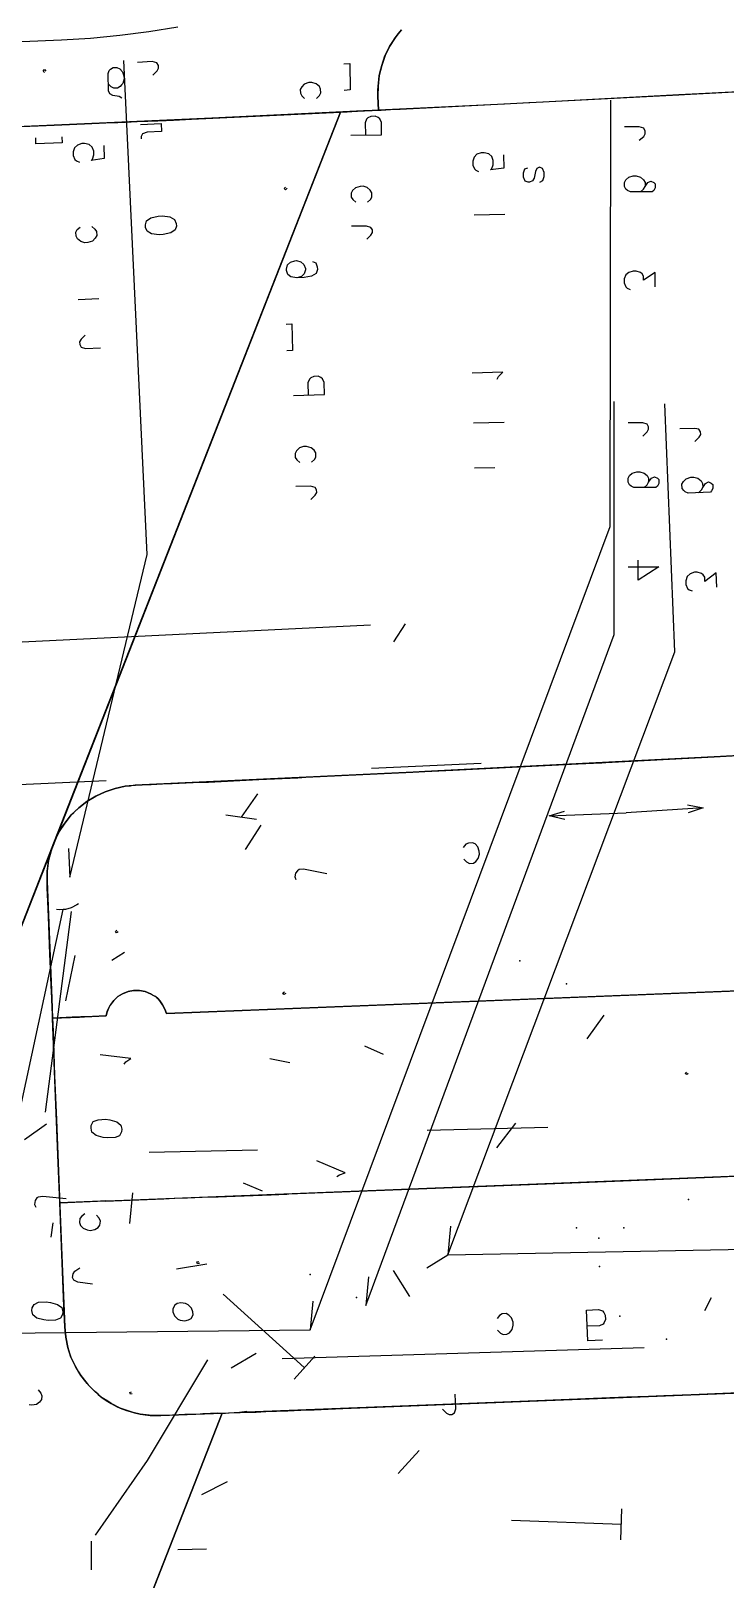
# Model space of a CAD drawing. Header units: metres. Extents: x 131 to 658, y 22 to 173.
# Drawn here: x 444.6 to 468.2, y 75.9 to 128.5 of the extents above; entities that cross this region are included whole.
import ezdxf

# ---------------------------------------------------------------- set-up
doc = ezdxf.new("R2010")
doc.units = ezdxf.units.M
for name, color, linetype in [('ELECTR_CABLE', 7, 'Continuous'), ('ELECTR_CABLE_COMM', 7, 'Continuous'), ('GAS', 7, 'Continuous'), ('GRASS', 7, 'Continuous'), ('OVERHEAD_POWER_LINE', 7, 'Continuous'), ('ROAD', 7, 'Continuous'), ('SEWER', 7, 'Continuous'), ('SIDEWALK_PATH', 7, 'Continuous'), ('TREE', 7, 'Continuous'), ('WATER_PIPELINE', 7, 'Continuous')]:
    doc.layers.add(name, color=color, linetype=linetype)

msp = doc.modelspace()

# ---------------------------------------------------------------- linework, layer by layer
at = {"layer": 'ELECTR_CABLE'}
for points in [[(445.091, 127.11), (445.047, 127.154), (445.047, 127.154), (445.091, 127.21), (445.091, 127.21), (445.136, 127.154)], [(447.721, 126.233), (447.632, 126.289), (447.632, 126.289), (447.41, 126.322), (447.41, 126.322), (447.31, 126.377), (447.31, 126.377), (447.266, 126.477), (447.266, 126.477), (447.255, 127.076), (447.255, 127.076), (447.288, 127.176), (447.288, 127.176), (447.333, 127.221), (447.333, 127.221), (447.421, 127.276), (447.421, 127.276), (447.555, 127.276), (447.555, 127.276), (447.655, 127.232), (447.655, 127.232), (447.743, 127.132), (447.743, 127.132), (447.788, 126.988), (447.788, 126.988), (447.799, 126.888), (447.799, 126.888), (447.754, 126.732), (447.754, 126.732), (447.71, 126.688), (447.71, 126.688), (447.666, 126.633), (447.666, 126.633), (447.577, 126.577), (447.577, 126.577), (447.444, 126.577), (447.444, 126.577), (447.355, 126.621), (447.355, 126.621), (447.255, 126.721)], [(454.335, 126.222), (454.435, 126.322), (454.435, 126.322), (454.49, 126.411), (454.49, 126.411), (454.479, 126.544), (454.479, 126.544), (454.435, 126.633), (454.435, 126.633), (454.324, 126.721), (454.324, 126.721), (454.179, 126.766), (454.179, 126.766), (454.08, 126.766), (454.08, 126.766), (453.924, 126.71), (453.924, 126.71), (453.835, 126.621), (453.835, 126.621), (453.78, 126.533), (453.78, 126.533), (453.791, 126.4), (453.791, 126.4), (453.835, 126.311), (453.835, 126.311), (453.935, 126.222)], [(453.336, 123.17), (453.281, 123.115), (453.281, 123.115), (453.236, 123.159), (453.236, 123.159), (453.281, 123.204)], [(454.202, 120.674), (454.313, 120.629), (454.313, 120.629), (454.357, 120.496), (454.357, 120.496), (454.368, 120.407), (454.368, 120.407), (454.324, 120.274), (454.324, 120.274), (454.168, 120.174), (454.168, 120.174), (453.924, 120.13), (453.924, 120.13), (453.669, 120.119), (453.669, 120.119), (453.469, 120.152), (453.469, 120.152), (453.369, 120.241), (453.369, 120.241), (453.314, 120.374), (453.314, 120.374), (453.314, 120.418), (453.314, 120.418), (453.358, 120.563), (453.358, 120.563), (453.458, 120.651), (453.458, 120.651), (453.602, 120.696), (453.602, 120.696), (453.658, 120.707), (453.658, 120.707), (453.802, 120.663), (453.802, 120.663), (453.913, 120.574), (453.913, 120.574), (453.969, 120.441), (453.969, 120.441), (453.969, 120.396), (453.969, 120.396), (453.924, 120.263), (453.924, 120.263), (453.824, 120.163), (453.824, 120.163), (453.669, 120.119)], [(459.351, 100.344), (459.439, 100.256), (459.439, 100.256), (459.539, 100.2), (459.539, 100.2), (459.672, 100.211), (459.672, 100.211), (459.761, 100.267), (459.761, 100.267), (459.839, 100.367), (459.839, 100.367), (459.883, 100.522), (459.883, 100.522), (459.872, 100.622), (459.872, 100.622), (459.828, 100.766), (459.828, 100.766), (459.728, 100.866), (459.728, 100.866), (459.639, 100.91), (459.639, 100.91), (459.506, 100.899), (459.506, 100.899), (459.417, 100.855), (459.417, 100.855), (459.328, 100.744)], [(454.69, 99.856), (453.902, 100.011), (453.902, 100.011), (453.747, 100), (453.747, 100), (453.691, 99.956), (453.691, 99.956), (453.625, 99.878), (453.625, 99.878), (453.602, 99.745), (453.602, 99.745), (453.636, 99.656)], [(453.292, 95.784), (453.225, 95.75), (453.225, 95.75), (453.192, 95.806), (453.192, 95.806), (453.247, 95.839)], [(456.621, 93.708), (455.977, 93.986)], [(453.436, 93.42), (452.748, 93.553)], [(466.974, 93.065), (466.93, 93.02), (466.93, 93.02), (466.874, 93.065), (466.874, 93.065), (466.918, 93.109)], [(458.097, 91.134), (462.202, 91.234)], [(460.471, 90.535), (461.115, 91.367)], [(448.653, 90.379), (452.337, 90.468)], [(455.034, 89.558), (455.123, 89.614), (455.123, 89.614), (455.311, 89.68), (455.311, 89.68), (454.346, 90.091)], [(452.504, 89.059), (451.86, 89.325)], [(467.54, 84.998), (467.773, 85.441)], [(460.493, 84.332), (460.593, 84.232), (460.593, 84.232), (460.682, 84.187), (460.682, 84.187), (460.815, 84.199), (460.815, 84.199), (460.904, 84.243), (460.904, 84.243), (460.993, 84.354), (460.993, 84.354), (461.026, 84.498), (461.026, 84.498), (461.026, 84.598), (461.026, 84.598), (460.971, 84.753), (460.971, 84.753), (460.882, 84.842), (460.882, 84.842), (460.782, 84.898), (460.782, 84.898), (460.649, 84.887), (460.649, 84.887), (460.56, 84.831), (460.56, 84.831), (460.482, 84.731)], [(464.067, 83.988), (463.567, 83.966), (463.567, 83.966), (463.523, 85.009), (463.523, 85.009), (463.922, 85.031), (463.922, 85.031), (464.067, 84.986), (464.067, 84.986), (464.111, 84.931), (464.111, 84.931), (464.155, 84.842), (464.155, 84.842), (464.167, 84.687), (464.167, 84.687), (464.122, 84.587), (464.122, 84.587), (464.089, 84.531), (464.089, 84.531), (463.956, 84.476), (463.956, 84.476), (463.545, 84.465)], [(453.17, 83.366), (465.476, 83.744)], [(446.822, 77.352), (448.598, 79.893), (448.598, 79.893), (450.64, 83.322)], [(452.282, 83.533), (451.439, 83.033)], [(458.618, 81.646), (458.762, 81.502), (458.762, 81.502), (458.851, 81.458), (458.851, 81.458), (458.94, 81.458), (458.94, 81.458), (459.029, 81.513), (459.029, 81.513), (459.073, 81.657), (459.073, 81.657), (459.051, 82.157)], [(450.44, 78.739), (451.316, 79.183)], [(446.678, 77.152), (446.678, 76.176)], [(449.619, 76.864), (450.595, 76.897)]]:
    msp.add_lwpolyline(points, dxfattribs=at)
at = {"layer": 'ELECTR_CABLE_COMM'}
for points in [[(455.267, 127.398), (455.467, 127.409), (455.467, 127.409), (455.478, 126.511), (455.478, 126.511), (455.278, 126.499)], [(455.5, 124.979), (456.543, 124.99), (456.543, 124.99), (456.543, 125.401), (456.543, 125.401), (456.488, 125.534), (456.488, 125.534), (456.432, 125.578), (456.432, 125.578), (456.332, 125.623), (456.332, 125.623), (456.188, 125.612), (456.188, 125.612), (456.088, 125.567), (456.088, 125.567), (456.033, 125.523), (456.033, 125.523), (455.988, 125.39), (455.988, 125.39), (455.999, 124.99)], [(445.679, 124.913), (445.69, 124.713), (445.69, 124.713), (444.792, 124.68), (444.792, 124.68), (444.792, 124.879)], [(456.077, 122.693), (456.177, 122.782), (456.177, 122.782), (456.221, 122.871), (456.221, 122.871), (456.221, 123.015), (456.221, 123.015), (456.166, 123.104), (456.166, 123.104), (456.066, 123.193), (456.066, 123.193), (455.922, 123.237), (455.922, 123.237), (455.822, 123.226), (455.822, 123.226), (455.666, 123.181), (455.666, 123.181), (455.567, 123.093), (455.567, 123.093), (455.522, 123.004), (455.522, 123.004), (455.522, 122.871), (455.522, 122.871), (455.578, 122.782), (455.578, 122.782), (455.677, 122.693)], [(456.044, 121.439), (456.188, 121.572), (456.188, 121.572), (456.243, 121.661), (456.243, 121.661), (456.243, 121.75), (456.243, 121.75), (456.188, 121.839), (456.188, 121.839), (456.033, 121.883), (456.033, 121.883), (455.533, 121.883)], [(453.303, 118.543), (453.502, 118.554), (453.502, 118.554), (453.525, 117.655), (453.525, 117.655), (453.325, 117.644)], [(453.558, 116.124), (454.612, 116.157), (454.612, 116.157), (454.601, 116.557), (454.601, 116.557), (454.546, 116.69), (454.546, 116.69), (454.49, 116.734), (454.49, 116.734), (454.39, 116.779), (454.39, 116.779), (454.246, 116.768), (454.246, 116.768), (454.146, 116.723), (454.146, 116.723), (454.102, 116.679), (454.102, 116.679), (454.046, 116.546), (454.046, 116.546), (454.057, 116.135)], [(454.168, 113.849), (454.268, 113.938), (454.268, 113.938), (454.313, 114.027), (454.313, 114.027), (454.313, 114.171), (454.313, 114.171), (454.257, 114.26), (454.257, 114.26), (454.157, 114.337), (454.157, 114.337), (454.002, 114.382), (454.002, 114.382), (453.902, 114.382), (453.902, 114.382), (453.758, 114.337), (453.758, 114.337), (453.658, 114.237), (453.658, 114.237), (453.613, 114.149), (453.613, 114.149), (453.613, 114.016), (453.613, 114.016), (453.669, 113.927), (453.669, 113.927), (453.769, 113.838)], [(454.146, 112.584), (454.29, 112.728), (454.29, 112.728), (454.346, 112.817), (454.346, 112.817), (454.335, 112.906), (454.335, 112.906), (454.29, 112.995), (454.29, 112.995), (454.135, 113.039), (454.135, 113.039), (453.636, 113.028)], [(459.939, 103.607), (456.21, 103.429)], [(447.188, 103.019), (443.471, 102.841)], [(451.783, 101.776), (452.348, 102.575)], [(451.261, 101.853), (452.304, 101.709)], [(451.927, 100.677), (452.459, 101.509)], [(463.545, 94.241), (464.122, 95.04)]]:
    msp.add_lwpolyline(points, dxfattribs=at)
at = {"layer": 'GAS'}
for points in [[(447.987, 87.96), (448.098, 89.003)], [(450.606, 86.573), (449.574, 86.407)], [(453.924, 83.056), (451.161, 85.552)], [(453.58, 82.667), (454.279, 83.444)], [(457.12, 79.46), (457.83, 80.237)], [(464.688, 77.196), (464.721, 78.251)], [(464.699, 77.718), (460.971, 77.851)]]:
    msp.add_lwpolyline(points, dxfattribs=at)
at = {"layer": 'GRASS'}
for points in [[(449.619, 128.652), (448.642, 128.486), (447.655, 128.364), (446.656, 128.264), (445.668, 128.208), (436.769, 127.831)], [(471.169, 126.577), (466.663, 126.344), (462.047, 126.1), (461.559, 126.078), (460.726, 126.033), (456.443, 125.823), (456.421, 126.3), (456.421, 126.411), (456.421, 126.499), (456.432, 126.644), (456.454, 126.855), (456.465, 126.999), (456.521, 127.221), (456.554, 127.343), (456.665, 127.676), (456.732, 127.798), (456.82, 127.986), (456.909, 128.131), (457.009, 128.286), (457.12, 128.419), (457.231, 128.563)], [(470.114, 95.928), (463.845, 95.673), (449.241, 95.096), (449.186, 95.251), (449.108, 95.395), (449.008, 95.528), (448.964, 95.584), (448.942, 95.606), (448.864, 95.673), (448.764, 95.728), (448.698, 95.772), (448.509, 95.85), (448.32, 95.883), (448.121, 95.883), (447.932, 95.85), (447.743, 95.772), (447.588, 95.673), (447.444, 95.539), (447.322, 95.384), (447.264, 95.269), (447.22, 95.157), (447.2, 95.073), (447.188, 95.018), (447.177, 95.018), (447.166, 95.018), (446.722, 94.996), (446.445, 94.985), (446.323, 94.985), (446.034, 94.974), (445.613, 94.951), (445.358, 94.94), (445.358, 95.051), (445.335, 95.573), (445.324, 95.883), (445.313, 95.994), (445.302, 96.383), (445.269, 97.115), (445.247, 97.781), (445.224, 98.391), (445.202, 98.913), (445.18, 99.368), (445.18, 99.601), (445.18, 99.745), (445.18, 99.945), (445.202, 100.1), (445.224, 100.3), (445.269, 100.466), (445.313, 100.633), (445.435, 100.966), (445.468, 101.043), (445.591, 101.288), (445.646, 101.376), (445.779, 101.576), (445.857, 101.676), (446.001, 101.853), (446.09, 101.942), (446.256, 102.098), (446.534, 102.308), (446.833, 102.497), (447.155, 102.641), (447.488, 102.752), (447.832, 102.83), (448.01, 102.841), (448.054, 102.852), (448.176, 102.863), (448.187, 102.863), (448.409, 102.874), (448.72, 102.885), (449.108, 102.908), (449.297, 102.919), (449.43, 102.919), (450.14, 102.952), (450.662, 102.974), (452.382, 103.063), (453.702, 103.119), (453.98, 103.141), (457.619, 103.307), (458.019, 103.329), (458.973, 103.374), (463.234, 103.596), (463.756, 103.618), (463.845, 103.629), (464.044, 103.629), (464.178, 103.64), (467.862, 103.829), (471.734, 104.04)], [(469.504, 82.234), (467.074, 82.135), (466.153, 82.101), (465.631, 82.079), (464.888, 82.046), (464.311, 82.024), (461.825, 81.924), (451.96, 81.535), (451.738, 81.524), (451.971, 81.558), (451.627, 81.513), (451.061, 81.491), (450.981, 81.501), (450.473, 81.48), (450.384, 81.469), (449.863, 81.458), (449.241, 81.424), (449.042, 81.424), (448.687, 81.424), (448.653, 81.435), (448.343, 81.469), (448.109, 81.524), (447.998, 81.558), (447.666, 81.68), (447.643, 81.691), (447.355, 81.835), (447.244, 81.913), (447.055, 82.024), (446.911, 82.157), (446.789, 82.257), (446.645, 82.401), (446.545, 82.512), (446.445, 82.634), (446.323, 82.789), (446.145, 83.089), (445.99, 83.411), (445.879, 83.744), (445.812, 84.088), (445.779, 84.443), (445.746, 85.142), (445.613, 88.659), (447.155, 88.726), (447.156, 88.715), (448.864, 88.782), (449.153, 88.793), (449.519, 88.815), (449.952, 88.826), (450.451, 88.848), (450.995, 88.87), (451.572, 88.892), (452.182, 88.915), (452.792, 88.937), (453.325, 88.959), (453.403, 88.97), (454.002, 88.992), (454.568, 89.015), (454.901, 89.026), (464.766, 89.414), (467.24, 89.514), (467.828, 89.536), (468.561, 89.569)]]:
    msp.add_lwpolyline(points, dxfattribs=at)
at = {"layer": 'OVERHEAD_POWER_LINE'}
for points in [[(466.952, 102.198), (467.484, 102.098), (467.484, 102.098), (466.974, 101.92)], [(462.779, 101.698), (462.247, 101.82), (462.247, 101.82), (462.768, 101.987)], [(462.247, 101.82), (464.866, 101.92)], [(467.484, 102.098), (464.866, 101.92)]]:
    msp.add_lwpolyline(points, dxfattribs=at)
at = {"layer": 'ROAD'}
for points in [[(469.116, 103.895), (467.862, 103.829), (458.019, 103.329), (457.63, 103.307), (448.176, 102.863), (448.109, 102.852), (447.832, 102.83), (447.488, 102.752), (447.155, 102.641), (446.833, 102.497), (446.534, 102.308), (446.256, 102.098), (446.001, 101.853), (445.779, 101.576), (445.591, 101.288), (445.435, 100.966), (455.156, 125.756), (455.189, 125.767), (455.267, 125.767), (455.378, 125.767), (455.544, 125.778), (455.733, 125.789), (455.966, 125.8), (456.232, 125.811), (456.532, 125.823), (456.854, 125.845), (457.12, 125.856), (457.187, 125.856), (466.663, 126.344), (467.052, 126.366), (476.906, 126.888)], [(444.314, 125.268), (444.88, 125.29), (445.424, 125.312), (445.946, 125.334), (446.456, 125.356), (446.944, 125.379), (447.41, 125.401), (447.588, 125.401), (447.843, 125.412), (448.243, 125.434), (448.609, 125.456), (448.942, 125.467), (449.23, 125.479), (449.474, 125.49), (450.085, 125.523), (455.156, 125.756), (443.05, 94.886)], [(443.05, 94.886), (445.435, 100.966), (445.313, 100.633), (445.224, 100.3), (445.18, 99.945), (445.18, 99.601), (445.335, 95.606), (445.358, 94.94), (445.38, 94.496), (445.435, 92.987), (445.502, 91.5), (445.557, 90.024), (445.613, 88.571), (445.668, 87.15), (445.724, 85.774), (445.779, 84.443), (445.812, 84.088), (445.879, 83.744), (445.957, 83.511), (445.99, 83.411), (446.145, 83.089), (446.245, 82.911), (446.323, 82.789), (446.545, 82.512), (446.578, 82.467), (446.789, 82.257), (446.911, 82.146), (447.055, 82.024), (447.244, 81.902), (447.355, 81.835), (447.566, 81.724), (447.666, 81.68), (447.876, 81.602), (447.998, 81.558), (448.154, 81.513), (448.343, 81.469), (448.687, 81.424), (449.042, 81.424), (451.128, 81.502), (442.55, 59.619)], [(446.711, 70.217), (451.128, 81.502), (451.139, 81.502), (451.161, 81.502), (451.239, 81.502), (451.372, 81.513), (451.538, 81.524), (451.738, 81.524), (451.993, 81.535), (452.282, 81.546), (452.615, 81.558), (452.981, 81.58), (453.369, 81.591), (453.802, 81.613), (454.257, 81.624), (454.734, 81.646), (455.234, 81.668), (478.326, 82.578)]]:
    msp.add_lwpolyline(points, dxfattribs=at)
at = {"layer": 'SEWER'}
for points in [[(445.912, 100.711), (445.957, 99.734), (445.957, 99.734), (448.576, 110.709), (448.576, 110.709), (447.788, 127.52)], [(448.775, 127.021), (448.92, 127.165), (448.92, 127.165), (448.964, 127.254), (448.964, 127.254), (448.964, 127.343), (448.964, 127.343), (448.908, 127.432), (448.908, 127.432), (448.753, 127.476), (448.753, 127.476), (448.254, 127.443)], [(448.354, 125.334), (449.053, 125.368), (449.053, 125.368), (449.064, 125.101), (449.064, 125.101), (448.576, 125.079), (448.576, 125.079), (448.42, 125.024), (448.42, 125.024), (448.376, 124.935), (448.376, 124.935), (448.376, 124.846)], [(447.111, 124.624), (447.122, 124.18), (447.122, 124.18), (446.678, 124.114), (446.678, 124.114), (446.722, 124.158), (446.722, 124.158), (446.767, 124.302), (446.767, 124.302), (446.767, 124.435), (446.767, 124.435), (446.711, 124.569), (446.711, 124.569), (446.611, 124.657), (446.611, 124.657), (446.456, 124.691), (446.456, 124.691), (446.356, 124.691), (446.356, 124.691), (446.212, 124.635), (446.212, 124.635), (446.112, 124.546), (446.112, 124.546), (446.068, 124.413), (446.068, 124.413), (446.068, 124.28), (446.068, 124.28), (446.123, 124.147), (446.123, 124.147), (446.179, 124.103), (446.179, 124.103), (446.279, 124.058)], [(449.574, 121.883), (449.53, 121.75), (449.53, 121.75), (449.386, 121.65), (449.386, 121.65), (449.13, 121.595), (449.13, 121.595), (448.986, 121.584), (448.986, 121.584), (448.731, 121.617), (448.731, 121.617), (448.576, 121.706), (448.576, 121.706), (448.52, 121.839), (448.52, 121.839), (448.52, 121.928), (448.52, 121.928), (448.564, 122.061), (448.564, 122.061), (448.709, 122.161), (448.709, 122.161), (448.953, 122.216), (448.953, 122.216), (449.108, 122.227), (449.108, 122.227), (449.352, 122.194), (449.352, 122.194), (449.508, 122.105), (449.508, 122.105), (449.563, 121.972), (449.563, 121.972), (449.574, 121.883)], [(446.7, 121.872), (446.8, 121.783), (446.8, 121.783), (446.856, 121.695), (446.856, 121.695), (446.867, 121.561), (446.867, 121.561), (446.811, 121.473), (446.811, 121.473), (446.722, 121.373), (446.722, 121.373), (446.567, 121.328), (446.567, 121.328), (446.467, 121.317), (446.467, 121.317), (446.323, 121.362), (446.323, 121.362), (446.212, 121.45), (446.212, 121.45), (446.168, 121.539), (446.168, 121.539), (446.156, 121.672), (446.156, 121.672), (446.201, 121.761), (446.201, 121.761), (446.301, 121.85)], [(446.933, 119.409), (446.234, 119.375)], [(446.478, 118.177), (446.334, 118.033), (446.334, 118.033), (446.279, 117.944), (446.279, 117.944), (446.29, 117.855), (446.29, 117.855), (446.334, 117.766), (446.334, 117.766), (446.489, 117.722), (446.489, 117.722), (446.989, 117.744)], [(460.482, 116.679), (460.527, 116.768), (460.527, 116.768), (460.671, 116.912), (460.671, 116.912), (459.628, 116.879)], [(460.715, 115.203), (459.672, 115.181)], [(460.405, 113.66), (459.706, 113.649)], [(442.927, 107.679), (456.177, 108.323)], [(456.965, 107.746), (457.364, 108.356)], [(443.826, 89.78), (445.724, 98.635)], [(445.124, 91.744), (446.012, 98.569)], [(446.245, 98.835), (446.19, 98.791), (446.19, 98.791), (446.001, 98.691), (446.001, 98.691), (445.801, 98.635), (445.801, 98.635), (445.724, 98.635), (445.724, 98.635), (445.591, 98.624), (445.591, 98.624), (445.502, 98.635)], [(447.599, 97.881), (447.544, 97.848), (447.544, 97.848), (447.499, 97.892), (447.499, 97.892), (447.555, 97.936)], [(445.812, 95.528), (446.134, 97.071)], [(447.377, 96.915), (447.81, 97.182)], [(447.799, 93.376), (447.854, 93.453), (447.854, 93.453), (448.021, 93.575), (448.021, 93.575), (446.978, 93.697)], [(444.414, 90.812), (445.158, 91.345)], [(447.71, 91.079), (447.643, 90.945), (447.643, 90.945), (447.488, 90.879), (447.488, 90.879), (447.233, 90.868), (447.233, 90.868), (447.089, 90.879), (447.089, 90.879), (446.844, 90.956), (446.844, 90.956), (446.7, 91.067), (446.7, 91.067), (446.678, 91.201), (446.678, 91.201), (446.678, 91.289), (446.678, 91.289), (446.745, 91.423), (446.745, 91.423), (446.911, 91.489), (446.911, 91.489), (447.166, 91.511), (447.166, 91.511), (447.31, 91.489), (447.31, 91.489), (447.555, 91.411), (447.555, 91.411), (447.688, 91.3), (447.688, 91.3), (447.721, 91.167), (447.721, 91.167), (447.71, 91.079)], [(445.824, 88.793), (445.036, 88.881), (445.036, 88.881), (444.88, 88.859), (444.88, 88.859), (444.825, 88.826), (444.825, 88.826), (444.769, 88.737), (444.769, 88.737), (444.747, 88.604), (444.747, 88.604), (444.792, 88.515)], [(445.313, 87.494), (445.38, 87.983)], [(446.467, 88.282), (446.356, 88.204), (446.356, 88.204), (446.29, 88.127), (446.29, 88.127), (446.279, 87.994), (446.279, 87.994), (446.312, 87.894), (446.312, 87.894), (446.356, 87.849), (446.356, 87.849), (446.401, 87.794), (446.401, 87.794), (446.545, 87.738), (446.545, 87.738), (446.645, 87.716), (446.645, 87.716), (446.8, 87.75), (446.8, 87.75), (446.911, 87.827), (446.911, 87.827), (446.967, 87.905), (446.967, 87.905), (446.989, 88.038), (446.989, 88.038), (446.944, 88.138), (446.944, 88.138), (446.856, 88.238)], [(446.722, 85.896), (446.223, 85.963), (446.223, 85.963), (446.09, 86.03), (446.09, 86.03), (446.045, 86.118), (446.045, 86.118), (446.068, 86.251), (446.068, 86.251), (446.123, 86.34), (446.123, 86.34), (446.29, 86.451)], [(450.362, 86.607), (450.296, 86.584), (450.296, 86.584), (450.273, 86.651), (450.273, 86.651), (450.34, 86.662)], [(445.701, 84.864), (445.635, 84.742), (445.635, 84.742), (445.468, 84.665), (445.468, 84.665), (445.213, 84.654), (445.213, 84.654), (445.069, 84.676), (445.069, 84.676), (444.825, 84.742), (444.825, 84.742), (444.692, 84.853), (444.692, 84.853), (444.658, 84.998), (444.658, 84.998), (444.669, 85.086), (444.669, 85.086), (444.736, 85.208), (444.736, 85.208), (444.891, 85.286), (444.891, 85.286), (445.147, 85.297), (445.147, 85.297), (445.291, 85.275), (445.291, 85.275), (445.535, 85.197), (445.535, 85.197), (445.679, 85.097), (445.679, 85.097), (445.713, 84.953), (445.713, 84.953), (445.701, 84.864)], [(450.074, 84.731), (450.14, 84.853), (450.14, 84.853), (450.129, 84.953), (450.129, 84.953), (450.085, 85.075), (450.085, 85.075), (449.974, 85.186), (449.974, 85.186), (449.885, 85.231), (449.885, 85.231), (449.73, 85.264), (449.73, 85.264), (449.596, 85.231), (449.596, 85.231), (449.519, 85.175), (449.519, 85.175), (449.452, 85.053), (449.452, 85.053), (449.452, 84.953), (449.452, 84.953), (449.508, 84.82), (449.508, 84.82), (449.619, 84.709), (449.619, 84.709), (449.707, 84.665), (449.707, 84.665), (449.863, 84.642), (449.863, 84.642), (449.985, 84.676), (449.985, 84.676), (450.074, 84.731)], [(444.88, 82.301), (444.969, 82.19), (444.969, 82.19), (445.002, 82.101), (445.002, 82.101), (444.991, 81.968), (444.991, 81.968), (444.925, 81.879), (444.925, 81.879), (444.814, 81.802), (444.814, 81.802), (444.658, 81.779), (444.658, 81.779), (444.57, 81.791)], [(448.076, 82.168), (448.01, 82.157), (448.01, 82.157), (447.987, 82.212), (447.987, 82.212), (448.054, 82.234)]]:
    msp.add_lwpolyline(points, dxfattribs=at)
at = {"layer": 'SIDEWALK_PATH'}
for points in [[(457.231, 128.563), (457.12, 128.419), (457.009, 128.286), (456.82, 127.986), (456.732, 127.798), (456.669, 127.683), (456.659, 127.656), (456.554, 127.343), (456.465, 126.999), (456.432, 126.644), (456.421, 126.3), (456.443, 125.823), (456.232, 125.811), (456.099, 125.8), (455.999, 125.8), (455.944, 125.8), (455.933, 125.8), (450.784, 125.556), (446.955, 125.379), (437.468, 124.968)], [(472.345, 89.714), (464.388, 89.403), (447.211, 88.715), (447.155, 88.715), (447.154, 88.726), (446.989, 88.715), (445.613, 88.659), (445.557, 90.013), (445.446, 92.843), (445.358, 94.94), (446.279, 94.974), (446.445, 94.985), (447.188, 95.018), (447.2, 95.073), (447.233, 95.207), (447.322, 95.384), (447.344, 95.406), (447.444, 95.539), (447.588, 95.673), (447.743, 95.772), (447.932, 95.85), (448.121, 95.883), (448.32, 95.883), (448.509, 95.85), (448.698, 95.772), (448.864, 95.673), (448.908, 95.628), (448.942, 95.606), (449.008, 95.528), (449.108, 95.395), (449.186, 95.251), (449.241, 95.097), (472.101, 96.005)]]:
    msp.add_lwpolyline(points, dxfattribs=at)
at = {"layer": 'TREE'}
for p in [(461.246, 96.891), (462.833, 96.105), (466.983, 88.769), (463.176, 87.812), (463.942, 87.459), (464.785, 87.812), (463.964, 86.492), (454.122, 86.227), (455.698, 85.441), (464.653, 84.807), (466.24, 84.021)]:
    msp.add_point(p, dxfattribs=at)
at = {"layer": 'WATER_PIPELINE'}
for points in [[(454.213, 85.319), (454.124, 84.343), (454.124, 84.343), (464.322, 111.663), (464.322, 111.663), (464.344, 126.166)], [(465.309, 124.802), (465.465, 124.935), (465.465, 124.935), (465.509, 125.024), (465.509, 125.024), (465.509, 125.112), (465.509, 125.112), (465.465, 125.212), (465.465, 125.212), (465.309, 125.257), (465.309, 125.257), (464.81, 125.257)], [(460.693, 124.302), (460.704, 123.847), (460.704, 123.847), (460.249, 123.792), (460.249, 123.792), (460.305, 123.836), (460.305, 123.836), (460.349, 123.969), (460.349, 123.969), (460.349, 124.114), (460.349, 124.114), (460.294, 124.247), (460.294, 124.247), (460.194, 124.336), (460.194, 124.336), (460.038, 124.369), (460.038, 124.369), (459.939, 124.369), (459.939, 124.369), (459.794, 124.324), (459.794, 124.324), (459.695, 124.225), (459.695, 124.225), (459.65, 124.091), (459.65, 124.091), (459.65, 123.958), (459.65, 123.958), (459.706, 123.825), (459.706, 123.825), (459.75, 123.781), (459.75, 123.781), (459.85, 123.736)], [(461.936, 123.381), (462.036, 123.437), (462.036, 123.437), (462.08, 123.57), (462.08, 123.57), (462.08, 123.703), (462.08, 123.703), (462.025, 123.836), (462.025, 123.836), (461.925, 123.881), (461.925, 123.881), (461.825, 123.836), (461.825, 123.836), (461.781, 123.736), (461.781, 123.736), (461.736, 123.514), (461.736, 123.514), (461.681, 123.426), (461.681, 123.426), (461.581, 123.381), (461.581, 123.381), (461.537, 123.381), (461.537, 123.381), (461.437, 123.415), (461.437, 123.415), (461.381, 123.548), (461.381, 123.548), (461.381, 123.692), (461.381, 123.692), (461.426, 123.825), (461.426, 123.825), (461.525, 123.869)], [(465.354, 123.048), (465.454, 123.137), (465.454, 123.137), (465.509, 123.226), (465.509, 123.226), (465.609, 123.37), (465.609, 123.37), (465.709, 123.415), (465.709, 123.415), (465.809, 123.37), (465.809, 123.37), (465.853, 123.315), (465.853, 123.315), (465.853, 123.181), (465.853, 123.181), (465.809, 123.093), (465.809, 123.093), (465.753, 123.048), (465.753, 123.048), (465.01, 123.048), (465.01, 123.048), (464.91, 123.093), (464.91, 123.093), (464.854, 123.137), (464.854, 123.137), (464.81, 123.226), (464.81, 123.226), (464.81, 123.37), (464.81, 123.37), (464.854, 123.459), (464.854, 123.459), (464.954, 123.548), (464.954, 123.548), (465.11, 123.592), (465.11, 123.592), (465.21, 123.592), (465.21, 123.592), (465.354, 123.548), (465.354, 123.548), (465.454, 123.459), (465.454, 123.459), (465.509, 123.37), (465.509, 123.37), (465.509, 123.226)], [(460.738, 122.272), (459.695, 122.249)], [(465.853, 119.819), (465.853, 120.307), (465.853, 120.307), (465.454, 120.041), (465.454, 120.041), (465.454, 120.174), (465.454, 120.174), (465.409, 120.263), (465.409, 120.263), (465.354, 120.307), (465.354, 120.307), (465.21, 120.352), (465.21, 120.352), (465.11, 120.352), (465.11, 120.352), (464.954, 120.307), (464.954, 120.307), (464.854, 120.219), (464.854, 120.219), (464.799, 120.085), (464.799, 120.085), (464.799, 119.952), (464.799, 119.952), (464.854, 119.819), (464.854, 119.819), (464.899, 119.775), (464.899, 119.775), (464.999, 119.73)], [(456.11, 86.14), (456.021, 85.164), (456.021, 85.164), (464.455, 107.99), (464.455, 107.99), (464.455, 115.913)], [(458.896, 87.872), (458.807, 86.895), (458.807, 86.895), (466.519, 107.402), (466.519, 107.402), (466.186, 115.835)], [(465.432, 114.737), (465.576, 114.881), (465.576, 114.881), (465.631, 114.97), (465.631, 114.97), (465.631, 115.059), (465.631, 115.059), (465.576, 115.147), (465.576, 115.147), (465.432, 115.192), (465.432, 115.192), (464.932, 115.192)], [(467.207, 114.559), (467.351, 114.704), (467.351, 114.704), (467.407, 114.792), (467.407, 114.792), (467.396, 114.881), (467.396, 114.881), (467.34, 114.97), (467.34, 114.97), (467.196, 115.003), (467.196, 115.003), (466.697, 114.992)], [(465.476, 112.995), (465.576, 113.083), (465.576, 113.083), (465.631, 113.172), (465.631, 113.172), (465.731, 113.305), (465.731, 113.305), (465.831, 113.35), (465.831, 113.35), (465.931, 113.305), (465.931, 113.305), (465.975, 113.261), (465.975, 113.261), (465.975, 113.128), (465.975, 113.128), (465.931, 113.039), (465.931, 113.039), (465.875, 112.995), (465.875, 112.995), (465.132, 112.995), (465.132, 112.995), (465.032, 113.039), (465.032, 113.039), (464.977, 113.083), (464.977, 113.083), (464.932, 113.172), (464.932, 113.172), (464.932, 113.305), (464.932, 113.305), (464.977, 113.394), (464.977, 113.394), (465.076, 113.483), (465.076, 113.483), (465.232, 113.527), (465.232, 113.527), (465.332, 113.527), (465.332, 113.527), (465.476, 113.483), (465.476, 113.483), (465.576, 113.394), (465.576, 113.394), (465.631, 113.305), (465.631, 113.305), (465.631, 113.172)], [(467.329, 112.806), (467.429, 112.906), (467.429, 112.906), (467.473, 112.995), (467.473, 112.995), (467.562, 113.128), (467.562, 113.128), (467.662, 113.183), (467.662, 113.183), (467.762, 113.139), (467.762, 113.139), (467.817, 113.095), (467.817, 113.095), (467.817, 112.961), (467.817, 112.961), (467.773, 112.873), (467.773, 112.873), (467.729, 112.828), (467.729, 112.828), (466.974, 112.795), (466.974, 112.795), (466.874, 112.839), (466.874, 112.839), (466.83, 112.884), (466.83, 112.884), (466.774, 112.961), (466.774, 112.961), (466.763, 113.106), (466.763, 113.106), (466.819, 113.194), (466.819, 113.194), (466.907, 113.283), (466.907, 113.283), (467.063, 113.339), (467.063, 113.339), (467.163, 113.339), (467.163, 113.339), (467.307, 113.305), (467.307, 113.305), (467.418, 113.217), (467.418, 113.217), (467.462, 113.128), (467.462, 113.128), (467.473, 112.995)], [(464.932, 110.298), (465.975, 110.298), (465.975, 110.298), (465.276, 109.843), (465.276, 109.843), (465.276, 110.52)], [(467.95, 109.599), (467.928, 110.087), (467.928, 110.087), (467.54, 109.799), (467.54, 109.799), (467.54, 109.943), (467.54, 109.943), (467.484, 110.021), (467.484, 110.021), (467.429, 110.065), (467.429, 110.065), (467.285, 110.109), (467.285, 110.109), (467.185, 110.109), (467.185, 110.109), (467.041, 110.054), (467.041, 110.054), (466.941, 109.965), (466.941, 109.965), (466.896, 109.821), (466.896, 109.821), (466.896, 109.688), (466.896, 109.688), (466.952, 109.555), (466.952, 109.555), (467.007, 109.51), (467.007, 109.51), (467.107, 109.477)], [(458.085, 86.451), (458.807, 86.895), (458.807, 86.895), (484.418, 87.383)], [(457.508, 85.475), (456.954, 86.362)], [(442.683, 84.221), (454.124, 84.343)]]:
    msp.add_lwpolyline(points, dxfattribs=at)

doc.saveas('drawing.dxf')
